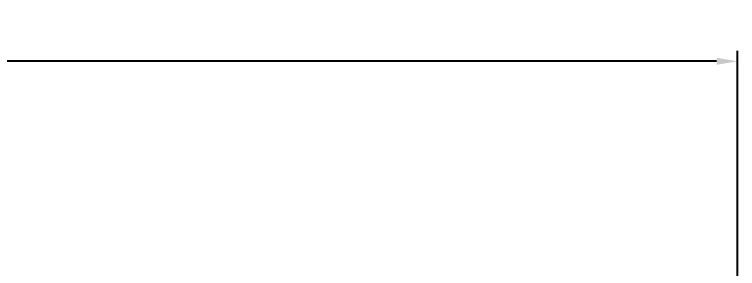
# Model space of a CAD drawing. Header units: millimetres. Extents: x 0 to 3567, y 0 to 2523.
# Drawn here: x 999.9 to 1206.9, y 968.3 to 1041 of the extents above; entities that cross this region are included whole.
import ezdxf

# ---------------------------------------------------------------- set-up
doc = ezdxf.new("R2010")
doc.units = ezdxf.units.MM
doc.header["$LTSCALE"] = 3
doc.layers.add('치수(ISO)', color=2, linetype='Continuous', lineweight=25, true_color=0xffff00)
doc.styles.add('치수 텍스트_PSTEK_POSCO', font='isocp.shx')
doc.dimstyles.new('치수_PSTEK_POSCO', dxfattribs={"dimscale": 3, "dimtxt": 3, "dimasz": 2, "dimexe": 1, "dimexo": 1.5, "dimgap": 1, "dimtad": 1, "dimrnd": 1e-08, "dimdsep": 46, "dimtxsty": '치수 텍스트_PSTEK_POSCO', "dimcen": 0.09, "dimdle": 10, "dimclrd": 7, "dimclre": 7, "dimclrt": 2, "dimadec": 1, "dimazin": 2, "dimtfac": 1, "dimtmove": 0, "dimatfit": 3, "dimfxl": 1, "dimtolj": 1, "dimlwd": -1, "dimlwe": -1, "dimarcsym": 0})

# ---------------------------------------------------------------- blocks, each defined once
blk = doc.blocks.new('*D26')
at = {"layer": 'Defpoints', "color": 0, "transparency": 16777216}
for p in [(676.94, 1027.64), (676.94, 958.98), (1206.94, 958.98)]:
    blk.add_point(p, dxfattribs=at)
at = {"layer": '치수(ISO)', "color": 7, "transparency": 16777216}
for p, q in [((676.94, 963.48), (676.94, 1030.64)), ((1206.94, 963.48), (1206.94, 1030.64)), ((1200.94, 1027.64), (682.94, 1027.64))]:
    blk.add_line(p, q, dxfattribs=at)
for points in [[(682.94, 1028.64), (682.94, 1026.64), (676.94, 1027.64)], [(1200.94, 1028.64), (1200.94, 1026.64), (1206.94, 1027.64)]]:
    blk.add_solid(points, dxfattribs=at)
at = {"layer": '치수(ISO)', "color": 2, "transparency": 16777216, "insert": (933.83, 1035.14), "char_height": 9, "attachment_point": 4, "style": '치수 텍스트_PSTEK_POSCO'}
blk.add_mtext('\\A1;530', dxfattribs=at)

msp = doc.modelspace()

# ---------------------------------------------------------------- dimensions: what is measured, and where the dimension line sits
at = {"layer": '치수(ISO)', "color": 7}
dim = msp.add_linear_dim(base=(676.9382, 1027.6371), p1=(1206.9382, 958.9776), p2=(676.9382, 958.9776), angle=180, dimstyle='치수_PSTEK_POSCO', override={"dimdec": 2, "dimtp": 0, "dimtm": 0, "dimtdec": 2, "dimtofl": 0, "dimatfit": 1}, dxfattribs=at)
dim.commit()
dim.dimension.update_dxf_attribs({"geometry": '*D26', "text_midpoint": (941.9382, 1027.6371), "dimtype": 160})

doc.saveas('drawing.dxf')
